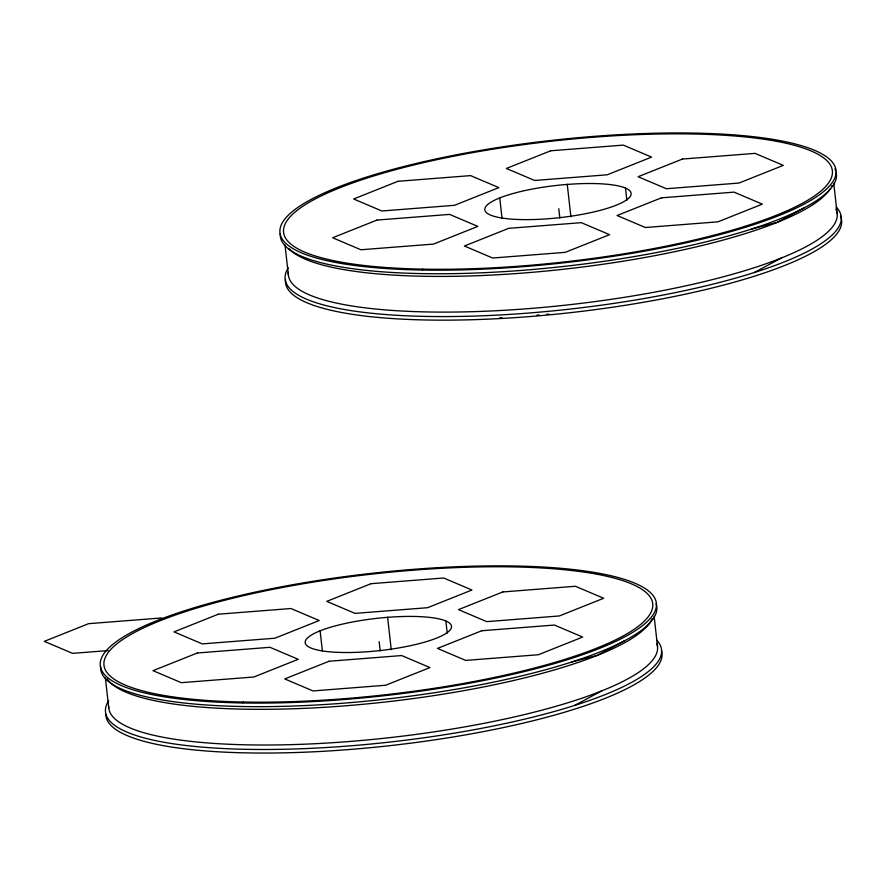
<?xml version="1.0" encoding="UTF-8"?>
<svg xmlns="http://www.w3.org/2000/svg" width="886" height="886" viewBox="0 0 886 886"><rect width="100%" height="100%" fill="white"/><g stroke="black" fill="none" stroke-linecap="round" stroke-linejoin="round"><path stroke-width="1.33" d="M803.967 207.966L777.144 222.397L751.616 229.02M754.274 272.534L781.142 258.092M624.342 640.877L597.507 655.308L571.991 661.92M574.637 705.433L601.516 690.991M108.17 650.568L72.563 653.359L44.3 641.353L88.644 623.666L161.241 617.985L163.7 619.026M833.77 183.413L837.159 213.615M625.483 188.076L626.845 200.225M654.145 616.324L657.523 646.525M567.262 184.421L570.894 216.837M558.778 208.708L559.819 218.067M499.737 197.91L502.019 218.166M445.857 620.986L447.22 633.136M387.625 617.332L391.258 649.737M379.142 641.608L380.194 650.977M285.004 244.968L288.393 275.169M320.112 630.821L322.382 651.077M105.379 677.879L108.768 708.069M835.786 208.974A276.1 60.702 -6.4 0 1 573.851 304.219A276.1 60.702 -6.4 0 1 288.382 272.29M831.843 185.728A276.1 60.702 -6.4 0 1 831.367 186.736M830.237 188.751A276.1 60.702 -6.4 0 1 563.385 269.266A276.1 60.702 -6.4 0 1 288.825 248.534M548.799 314.076A276.1 60.702 -6.4 0 1 546.64 314.286M539.12 314.962A276.1 60.702 -6.4 0 1 536.971 315.139M501.897 317.609A276.1 60.702 -6.4 0 1 499.793 317.72M840.371 215.962A279.788 61.511 -6.4 0 1 573.286 312.337A279.788 61.511 -6.4 0 1 285.558 279.467M836.196 207.025A279.788 61.511 -6.4 0 1 568.513 309.258A279.788 61.511 -6.4 0 1 288.327 267.816M836.207 172.67A279.788 61.511 -6.4 0 1 562.322 266.586A279.788 61.511 -6.4 0 1 280.286 233.738M834.867 168.938A279.788 61.511 -6.4 0 1 835.675 170.788M656.903 643.712A276.1 60.702 -6.4 0 1 392.066 737.373A276.1 60.702 -6.4 0 1 108.69 706.164M652.207 618.638A276.1 60.702 -6.4 0 1 651.742 619.635M651.21 620.643A276.1 60.702 -6.4 0 1 379.441 702.642A276.1 60.702 -6.4 0 1 107.162 678.82M661.454 650.734A279.788 61.511 -6.4 0 1 393.65 745.237A279.788 61.511 -6.4 0 1 105.822 714.326M656.559 639.936A279.788 61.511 -6.4 0 1 388.888 742.158A279.788 61.511 -6.4 0 1 108.69 700.726M656.039 603.698A279.788 61.511 -6.4 0 1 387.06 698.999A279.788 61.511 -6.4 0 1 100.661 666.637M397.98 181.298L353.647 198.985L381.899 210.99L454.507 205.308L498.84 187.622L470.588 175.616L397.98 181.298M376.982 220.071L332.638 237.758L360.901 249.763L433.498 244.082L477.842 226.406L449.579 214.401L376.982 220.071M550.715 150.786L506.371 168.462L534.635 180.467L607.231 174.797L651.575 157.11L623.312 145.105L550.715 150.786M508.708 228.333L464.375 246.02L492.627 258.025L565.235 252.355L609.568 234.668L581.316 222.663L508.708 228.333M682.442 159.048L638.108 176.724L666.361 188.729L738.968 183.059L783.302 165.372L755.038 153.367L682.442 159.048M661.443 197.822L617.099 215.508L645.362 227.514L717.959 221.832L762.303 204.145L734.04 192.14L661.443 197.822M218.355 614.197L174.01 631.884L202.274 643.889L274.87 638.219L319.215 620.532L290.951 608.527L218.355 614.197M197.356 652.982L153.012 670.669L181.276 682.674L253.872 676.993L298.205 659.306L269.953 647.301L197.356 652.982M371.079 583.686L326.746 601.372L355.009 613.378L427.606 607.696L471.939 590.01L443.687 578.004L371.079 583.686M329.083 661.244L284.738 678.931L313.002 690.936L385.598 685.255L429.943 667.568L401.679 655.562L329.083 661.244M502.816 591.948L458.472 609.634L486.735 621.64L559.332 615.958L603.676 598.272L575.413 586.266L502.816 591.948M481.807 630.732L437.474 648.408L465.726 660.413L538.334 654.743L582.667 637.056L554.414 625.051L481.807 630.732M567.638 184.399L566.497 184.487A73.627 16.192 -6.4 0 0 490.168 214.933L490.611 215.121A73.627 16.192 -6.4 0 0 548.312 218.742L549.453 218.643A73.627 16.192 -6.4 0 0 625.782 188.197L625.339 188.009A73.627 16.192 -6.4 0 0 567.638 184.399M388.002 617.298L386.861 617.387A73.627 16.192 -6.4 0 0 310.532 647.832L310.975 648.02A73.627 16.192 -6.4 0 0 368.676 651.642L369.816 651.553A73.627 16.192 -6.4 0 0 446.145 621.108L445.713 620.92A73.627 16.192 -6.4 0 0 388.002 617.298M422.877 269.134A276.1 60.702 -6.4 0 0 832.43 171.74A276.1 60.702 -6.4 0 0 418.624 163.821A276.1 60.702 -6.4 0 0 422.877 269.134M422.345 270.053A279.788 61.511 -6.4 0 0 836.074 171.02A279.788 61.511 -6.4 0 0 415.512 163.622A279.788 61.511 -6.4 0 0 422.345 270.053M243.24 702.033A276.1 60.702 -6.4 0 0 652.794 604.64A276.1 60.702 -6.4 0 0 238.987 596.732A276.1 60.702 -6.4 0 0 243.24 702.033M242.709 702.963A279.788 61.511 -6.4 0 0 656.437 603.92A279.788 61.511 -6.4 0 0 235.875 596.522A279.788 61.511 -6.4 0 0 242.709 702.963"/></g></svg>
